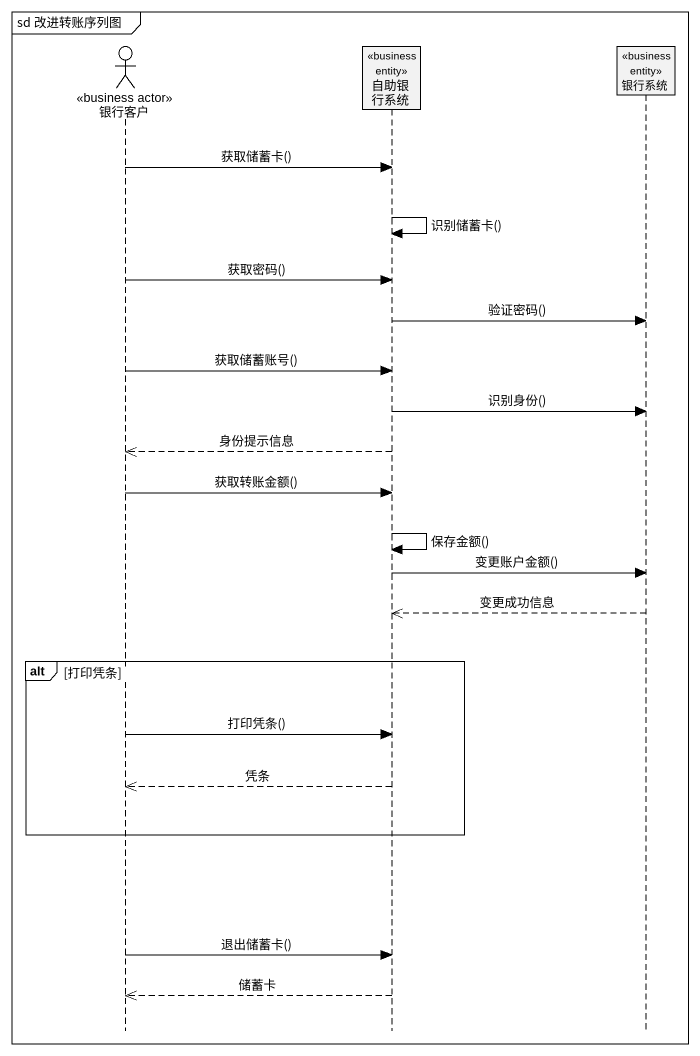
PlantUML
@startuml
mainframe sd 改进转账序列图
hide footbox
actor 银行客户 <<business actor>>
participant 自助银行系统 <<business entity>>
participant 银行系统 <<business entity>>

银行客户 -> 自助银行系统 : 获取储蓄卡()
自助银行系统 -> 自助银行系统 : 识别储蓄卡()
银行客户 -> 自助银行系统 : 获取密码()
自助银行系统 -> 银行系统 : 验证密码()
银行客户 -> 自助银行系统 : 获取储蓄账号()
自助银行系统 -> 银行系统 : 识别身份()
自助银行系统 -->> 银行客户 : 身份提示信息
银行客户 -> 自助银行系统 : 获取转账金额()
自助银行系统 -> 自助银行系统 : 保存金额()
自助银行系统 -> 银行系统 : 变更账户金额()
银行系统 -->> 自助银行系统 : 变更成功信息
alt 打印凭条
  银行客户 -> 自助银行系统 : 打印凭条()
  自助银行系统 -->> 银行客户 : 凭条
end
银行客户 -> 自助银行系统 : 退出储蓄卡()
自助银行系统 -->> 银行客户 : 储蓄卡
@enduml
